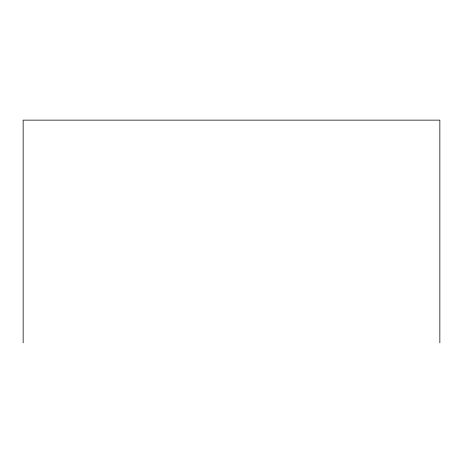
<?xml version="1.0" encoding="UTF-8"?>
<svg xmlns="http://www.w3.org/2000/svg" width="463" height="463" viewBox="0 0 463 463"><rect width="100%" height="100%" fill="white"/><g stroke="black" fill="none" stroke-linecap="round" stroke-linejoin="round"><path stroke-width="0.69" d="M439.85 342.863L439.85 120.137L23.15 120.137L23.15 342.863"/></g></svg>
